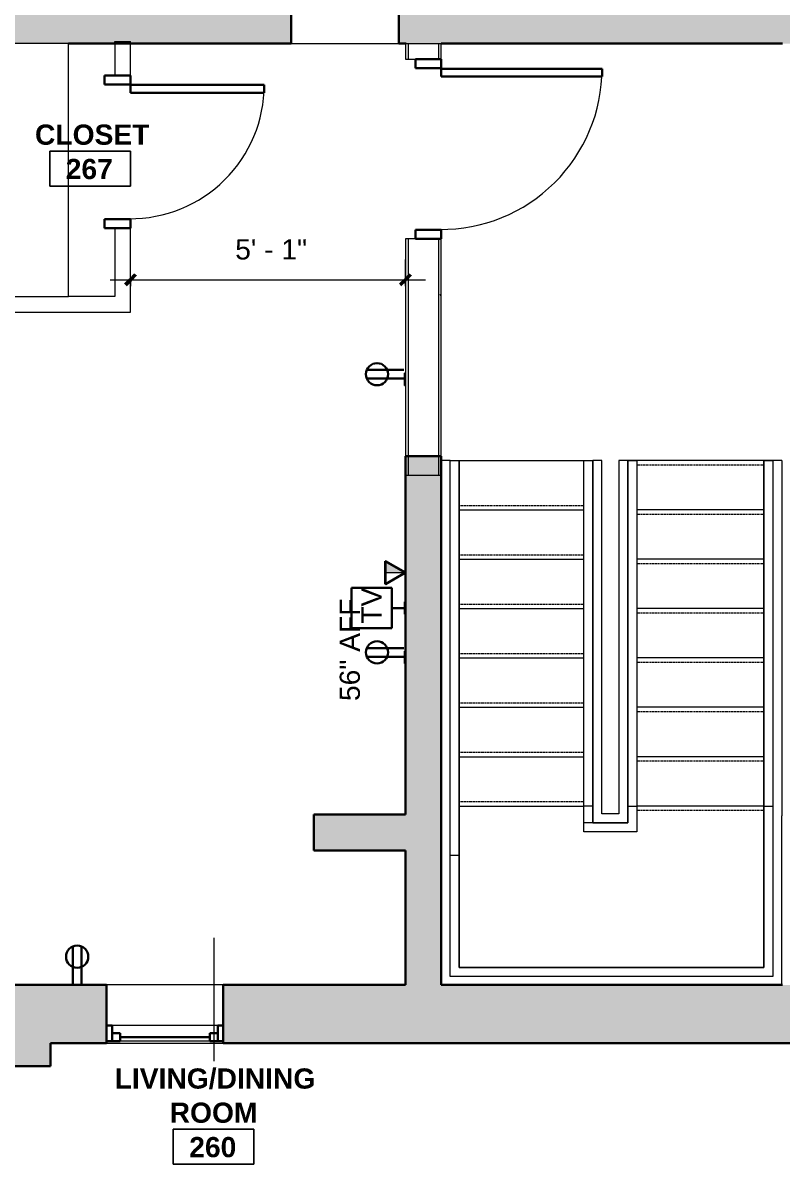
# Model space of a CAD drawing. Header units: inches. Extents: x -529 to 1015, y -2066 to -1239.
# Drawn here: x -279.7 to -110.6, y -1947.5 to -1693.1 of the extents above; entities that cross this region are included whole.
import ezdxf

# ---------------------------------------------------------------- set-up
doc = ezdxf.new("R2010")
doc.units = ezdxf.units.IN
doc.header["$MEASUREMENT"] = 0
doc.linetypes.add('Overhead 1_16_', pattern=[0.101562, 0.0625, -0.039062])
for name, color, linetype, lineweight in [('A-ANNO-DIMS', 211, 'Continuous', 9), ('A-ANNO-DIMS-48', 211, 'Continuous', 9), ('A-ANNO-NOTE', 131, 'Continuous', 9), ('A-AREA-IDEN', 2, 'Continuous', 9), ('A-DOOR', 31, 'Continuous', 18), ('A-DOOR-FRAM', 31, 'Continuous', 30), ('A-FLOR-HRAL', 11, 'Continuous', 9), ('A-GLAZ', 151, 'Continuous', 18), ('A-WALL', 113, 'Continuous', 18), ('A-WALL-PATT', 111, 'Continuous', 18), ('E-ELEC-FIXT', 91, 'Continuous', 9), ('I-WALL', 2, 'Continuous', 18), ('Q-CASE', 31, 'Continuous', 9), ('S-STRS', 31, 'Continuous', 18)]:
    doc.layers.add(name, color=color, linetype=linetype, lineweight=lineweight)
doc.styles.add('Swis721 Lt BT', font='swissl.ttf', dxfattribs={"height": 4.5})
doc.styles.add('Swis721 Lt BT_B', font='', dxfattribs={"height": 4.5})
doc.styles.get('Swis721 Lt BT_B').set_extended_font_data('Swis721 Lt BT', bold=True)
doc.dimstyles.new('OTJ_-_3_32__Linear__1_2__Tolerance', dxfattribs={"dimscale": 12, "dimtxt": 4.748918, "dimasz": 0.1875, "dimexe": 0.375, "dimexo": 0.25, "dimgap": 0.25, "dimtad": 1, "dimdec": 1, "dimrnd": 0.5, "dimzin": 3, "dimdsep": 46, "dimlunit": 4, "dimtxsty": 'Swis721 Lt BT', "dimblk1": 'OBLIQUE', "dimblk2": 'OBLIQUE', "dimsah": 1, "dimcen": 0.09, "dimdle": 0.375, "dimazin": 0, "dimtfac": 1, "dimtdec": 4, "dimtix": 1, "dimtmove": 0, "dimatfit": 3, "dimfxl": 1, "dimtvp": 1, "dimfrac": 2, "dimtolj": 1, "dimtzin": 0, "dimarcsym": 2})

# ---------------------------------------------------------------- blocks, each defined once
blk = doc.blocks.new('Top Rail Type - Top Rail_Internal_-5057285-2ND FLOOR - POWER _ SIGNAL')
at = {"layer": 'A-FLOR-HRAL'}
for p, q in [((-154.74, -1790.64), (-152.74, -1790.64)), ((-154.74, -1867.64), (-154.74, -1790.64)), ((-152.74, -1790.64), (-152.74, -1867.64)), ((-145, -1790.64), (-143, -1790.64)), ((-145, -1867.64), (-145, -1790.64)), ((-143, -1790.64), (-143, -1867.64)), ((-154.74, -1871.4), (-154.74, -1867.64)), ((-152.74, -1867.64), (-154.74, -1867.64)), ((-152.74, -1867.64), (-152.74, -1871.4)), ((-145, -1867.64), (-143, -1867.64)), ((-145, -1871.4), (-145, -1867.64)), ((-143, -1867.64), (-143, -1873.4)), ((-152.74, -1871.4), (-154.74, -1871.4)), ((-152.74, -1871.4), (-145, -1871.4)), ((-154.74, -1873.4), (-154.74, -1872.39)), ((-143, -1873.4), (-154.74, -1873.4))]:
    blk.add_line(p, q, dxfattribs=at)
blk = doc.blocks.new('Top Rail Type - Top Rail_Internal_-V1-2ND FLOOR - POWER _ SIGNAL')
at = {"layer": 'A-FLOR-HRAL'}
for p, q in [((-154.74, -1790.64), (-152.74, -1790.64)), ((-154.74, -1867.64), (-154.74, -1790.64)), ((-152.74, -1867.64), (-152.74, -1790.64)), ((-143, -1790.64), (-145, -1790.64)), ((-145, -1790.64), (-145, -1867.64)), ((-143, -1790.64), (-143, -1867.64)), ((-154.74, -1872.4), (-154.74, -1867.64)), ((-152.74, -1871.4), (-152.74, -1867.64)), ((-145, -1867.64), (-145, -1871.4)), ((-143, -1867.64), (-143, -1873.4)), ((-145, -1871.4), (-152.74, -1871.4)), ((-143, -1873.4), (-154.74, -1873.4))]:
    blk.add_line(p, q, dxfattribs=at)
blk = doc.blocks.new('Top Rail Type - Top Rail_Internal_-5057302-2ND FLOOR - POWER _ SIGNAL')
at = {"layer": 'A-FLOR-HRAL'}
for p, q in [((-184.53, -1790.64), (-182.53, -1790.64)), ((-184.53, -1867.64), (-184.53, -1790.64)), ((-182.53, -1790.64), (-182.53, -1867.64)), ((-114.68, -1790.64), (-112.68, -1790.64)), ((-114.68, -1867.64), (-114.68, -1790.64)), ((-112.68, -1790.64), (-112.68, -1867.64)), ((-184.53, -1878.64), (-184.53, -1867.64)), ((-182.53, -1867.64), (-182.53, -1878.64)), ((-114.68, -1867.64), (-112.68, -1867.64)), ((-114.68, -1903.64), (-114.68, -1867.64)), ((-112.68, -1867.64), (-112.68, -1905.64)), ((-184.53, -1905.64), (-184.53, -1878.64)), ((-182.53, -1878.64), (-184.53, -1878.64)), ((-182.53, -1878.64), (-182.53, -1903.64)), ((-182.53, -1903.64), (-114.68, -1903.64)), ((-112.68, -1905.64), (-184.53, -1905.64))]:
    blk.add_line(p, q, dxfattribs=at)
blk = doc.blocks.new('Top Rail Type - Top Rail_Internal_-V2-2ND FLOOR - POWER _ SIGNAL')
at = {"layer": 'A-FLOR-HRAL'}
for p, q in [((-184.53, -1790.64), (-182.53, -1790.64)), ((-184.53, -1878.64), (-184.53, -1790.64)), ((-182.53, -1878.64), (-182.53, -1790.64)), ((-112.68, -1790.64), (-114.68, -1790.64)), ((-114.68, -1790.64), (-114.68, -1867.64)), ((-112.68, -1790.64), (-112.68, -1867.64)), ((-114.68, -1867.64), (-114.68, -1903.64)), ((-112.68, -1867.64), (-112.68, -1905.64)), ((-184.53, -1905.64), (-184.53, -1878.64)), ((-182.53, -1903.64), (-182.53, -1878.64)), ((-114.68, -1903.64), (-182.53, -1903.64)), ((-112.68, -1905.64), (-184.53, -1905.64))]:
    blk.add_line(p, q, dxfattribs=at)
blk = doc.blocks.new('Window-Double-Hung - 26_ x 42_-5128332-2ND FLOOR - POWER _ SIGNAL')
at = {"layer": 'A-GLAZ', "color": 8, "lineweight": 30}
for p, q in [((-13, 6.5), (-13, -6.5)), ((-13, 6), (-10, 6)), ((-11.75, 6), (-11.75, 2.5)), ((-10, 6), (-10, 4.25)), ((-10, 5.125), (10, 5.125)), ((10, 6), (13, 6)), ((10, 6), (10, 4.25)), ((11.75, 6), (11.75, 2.5)), ((13, -6.5), (13, 6.5)), ((-11.75, 4.25), (-10, 4.25)), ((11.75, 4.25), (10, 4.25)), ((-13, 2.5), (-11.75, 2.5)), ((11.75, 2.5), (13, 2.5))]:
    blk.add_line(p, q, dxfattribs=at)
at = {"layer": 'A-GLAZ'}
for p, q in [((13, 6.5), (-13, 6.5)), ((-13, -6.5), (13, -6.5))]:
    blk.add_line(p, q, dxfattribs=at)
at = {"layer": 'A-GLAZ', "lineweight": 9}
for p, q in [((-10, 6), (10, 6)), ((-11.75, 2.5), (11.75, 2.5))]:
    blk.add_line(p, q, dxfattribs=at)
blk = doc.blocks.new('Single Flush - D1 2_6_ X 8_ - NOT FR-6102321-2ND FLOOR - POWER _ SIGNAL')
at = {"layer": 'A-DOOR', "lineweight": 30}
for p, q in [((13.15625, -1.75), (14.90625, -1.75)), ((13.15625, -31.5625), (13.15625, -1.75)), ((14.90625, -1.75), (14.90625, -31.5625)), ((14.90625, -31.5625), (13.15625, -31.5625))]:
    blk.add_line(p, q, dxfattribs=at)
at = {"layer": 'A-DOOR', "lineweight": 9}
blk.add_arc((14.90625, -1.75), 29.8125, 179.5, 270, dxfattribs=at)
at = {"layer": 'A-DOOR-FRAM'}
for p, q in [((-17, 4), (-17, -1.75)), ((-17, 4), (-15, 4)), ((-15, 4), (-15, -1.75)), ((15.000004, 4), (15.000004, -1.75)), ((15.000004, 4), (17.000004, 4)), ((17.000004, 4), (17.000004, -1.75)), ((-17, -1.75), (-15, -1.75)), ((15.000004, -1.75), (17.000004, -1.75))]:
    blk.add_line(p, q, dxfattribs=at)
blk = doc.blocks.new('PS - Power Device _Wall Base_ - Duplex-5611704-2ND FLOOR - POWER _ SIGNAL')
at = {"layer": 'E-ELEC-FIXT'}
for p, q in [((-194.72, -1835.91), (-194.72, -1833.16)), ((-194.53, -1833.16), (-194.72, -1833.16)), ((-194.72, -1835.91), (-194.53, -1835.91))]:
    blk.add_line(p, q, dxfattribs=at)
blk = doc.blocks.new('Single Flush - D1 3_ X 8_ - FR-6103358-2ND FLOOR - POWER _ SIGNAL')
at = {"layer": 'A-DOOR', "lineweight": 30}
for p, q in [((16.15625, -4), (17.90625, -4)), ((16.15625, -39.8125), (16.15625, -4)), ((17.90625, -4), (17.90625, -39.8125)), ((17.90625, -39.8125), (16.15625, -39.8125))]:
    blk.add_line(p, q, dxfattribs=at)
at = {"layer": 'A-DOOR', "lineweight": 9}
blk.add_arc((17.90625, -4), 35.8125, 179.5, 270, dxfattribs=at)
at = {"layer": 'A-DOOR-FRAM'}
for p, q in [((-20, 1.75), (-20, -4)), ((-20, 1.75), (-18, 1.75)), ((-18, 1.75), (-18, -4)), ((18.000004, 1.75), (18.000004, -4)), ((18.000004, 1.75), (20.000004, 1.75)), ((20.000004, 1.75), (20.000004, -4)), ((-20, -4), (-18, -4)), ((18.000004, -4), (20.000004, -4))]:
    blk.add_line(p, q, dxfattribs=at)
blk = doc.blocks.new('Window-Double-Hung - 24_ x 36_-5514896-2ND FLOOR - POWER _ SIGNAL')
at = {"layer": 'A-GLAZ', "color": 8, "lineweight": 30}
for p, q in [((-12, 6.5), (-12, -6.5)), ((-12, 6), (-9, 6)), ((-10.75, 6), (-10.75, 2.5)), ((-9, 6), (-9, 4.25)), ((-9, 5.125), (9, 5.125)), ((9, 6), (12, 6)), ((9, 6), (9, 4.25)), ((10.75, 6), (10.75, 2.5)), ((12, -6.5), (12, 6.5)), ((-10.75, 4.25), (-9, 4.25)), ((10.75, 4.25), (9, 4.25)), ((-12, 2.5), (-10.75, 2.5)), ((10.75, 2.5), (12, 2.5))]:
    blk.add_line(p, q, dxfattribs=at)
at = {"layer": 'A-GLAZ'}
for p, q in [((12, 6.5), (-12, 6.5)), ((-12, -6.5), (12, -6.5))]:
    blk.add_line(p, q, dxfattribs=at)
at = {"layer": 'A-GLAZ', "lineweight": 9}
for p, q in [((-9, 6), (9, 6)), ((-10.75, 2.5), (10.75, 2.5))]:
    blk.add_line(p, q, dxfattribs=at)
blk = doc.blocks.new('PS - Power Device _Wall Base_ - Duplex-4862727-2ND FLOOR - POWER _ SIGNAL')
at = {"layer": 'E-ELEC-FIXT'}
for p, q in [((-285.45, -1757.59), (-285.45, -1757.78)), ((-282.7, -1757.78), (-282.7, -1757.59)), ((-282.7, -1757.78), (-285.45, -1757.78))]:
    blk.add_line(p, q, dxfattribs=at)
blk = doc.blocks.new('PS - Junction Box _Wall Base_ - TV-4868771-2ND FLOOR - POWER _ SIGNAL')
at = {"layer": 'E-ELEC-FIXT'}
for p, q in [((-194.72, -1824.91), (-194.72, -1822.16)), ((-194.53, -1822.16), (-194.72, -1822.16)), ((-194.72, -1824.91), (-194.53, -1824.91))]:
    blk.add_line(p, q, dxfattribs=at)
blk = doc.blocks.new('CW Shelves _ Rails - Shelve Rail-5765288-2ND FLOOR - POWER _ SIGNAL')
at = {"layer": 'Q-CASE'}
for p, q in [((58.37, -2.36), (2, -2.36)), ((2, -2.36), (2, -16.14)), ((58.37, -16.14), (58.37, -2.36)), ((2, -16.14), (58.37, -16.14))]:
    blk.add_line(p, q, dxfattribs=at)
blk = doc.blocks.new('Room Tag - Room Name and Number-3379422-2ND FLOOR - POWER _ SIGNAL')
at = {"layer": 'A-AREA-IDEN'}
for p, q in [((-0.1881, -0.1636), (-0.1881, -0.0018)), ((-0.1881, -0.0018), (0.1869, -0.0018)), ((0.1869, -0.0018), (-0.1881, -0.0018)), ((-0.1881, -0.0018), (-0.1881, -0.1636)), ((0.1869, -0.0018), (0.1869, -0.1636)), ((0.1869, -0.1636), (0.1869, -0.0018)), ((0.1869, -0.1636), (-0.1881, -0.1636)), ((-0.1881, -0.1636), (0.1869, -0.1636))]:
    blk.add_line(p, q, dxfattribs=at)
blk = doc.blocks.new('DIMBLOCK2-2ND FLOOR - POWER _ SIGNAL')
at = {"layer": 'A-ANNO-DIMS-48'}
for p, q in [((-255.77, -1751.75), (-255.77, -1745.84)), ((-194.53, -1751.75), (-194.53, -1745.84)), ((-260.27, -1750.34), (-190.03, -1750.34)), ((-255.77, -1750.34), (-255.77, -1751.75)), ((-194.53, -1750.34), (-194.53, -1751.75))]:
    blk.add_line(p, q, dxfattribs=at)
at = {"layer": 'A-ANNO-DIMS-48', "lineweight": 50}
for p, q in [((-255.77, -1750.34), (-254.65, -1749.21)), ((-194.53, -1750.34), (-193.41, -1749.21)), ((-255.77, -1750.34), (-256.9, -1751.46)), ((-194.53, -1750.34), (-195.66, -1751.46))]:
    blk.add_line(p, q, dxfattribs=at)
at = {"layer": 'A-ANNO-DIMS-48', "color": 0, "insert": (-232.43, -1741.33), "char_height": 4.5, "width": 17.4579, "attachment_point": 1, "line_spacing_factor": 1.005062, "style": 'Swis721 Lt BT'}
blk.add_mtext('5\' - 1"', dxfattribs=at)
blk = doc.blocks.new('_Oblique')
at = {"color": 0, "linetype": 'ByBlock', "lineweight": -2}
blk.add_line((-0.5, -0.5), (0.5, 0.5), dxfattribs=at)

msp = doc.modelspace()

# ---------------------------------------------------------------- hatches: boundary and pattern name
at = {"layer": 'A-ANNO-NOTE'}
msp.add_hatch(color=256, dxfattribs=at).paths.add_polyline_path([(-194.5, -1815.62), (-198.96, -1813.04), (-198.96, -1815.62)], flags=0)
at = {"layer": 'A-WALL-PATT', "lineweight": 9}
h = msp.add_hatch(color=7, dxfattribs=at)
h.paths.add_polyline_path([(-194.53, -1697.72), (-194.36, -1697.72), (-194.36, -1684.72), (-195.95, -1684.72), (-195.95, -1697.72)], flags=0)
h.paths.add_polyline_path([(-219.95, -1697.72), (-219.95, -1684.72), (-295.32, -1684.72), (-295.32, -1697.72), (-236.79, -1697.72)], flags=0)
for points in [[(-186.53, -1697.72), (-186.36, -1697.72), (-186.36, -1684.72), (-194.36, -1684.72), (-194.36, -1697.72), (-187.16, -1697.72)], [(-186.53, -1907.52), (-186.53, -1789.65), (-194.53, -1789.65), (-194.53, -1907.52)], [(-194.53, -1877.53), (-194.53, -1869.53), (-214.9, -1869.53), (-214.9, -1877.53)], [(-273.58, -1925.58), (-273.58, -1907.52), (-284.58, -1907.52), (-284.58, -1925.58)]]:
    msp.add_hatch(color=7, dxfattribs=at).paths.add_polyline_path(points, flags=0)
h = msp.add_hatch(color=7, dxfattribs=at)
h.paths.add_polyline_path([(357.94, -1697.72), (357.94, -1684.72), (202.95, -1684.72), (202.95, -1697.72), (269.25, -1697.72)], flags=0)
h.paths.add_polyline_path([(126.01, -1697.72), (178.95, -1697.72), (178.95, -1684.72), (126.01, -1684.72), (126.01, -1696.25)], flags=0)
h.paths.add_polyline_path([(102.01, -1697.72), (102.01, -1684.72), (52.01, -1684.72), (52.01, -1697.72), (94.02, -1697.72)], flags=0)
h.paths.add_polyline_path([(-16.25, -1697.72), (28.01, -1697.72), (28.01, -1684.72), (-21.36, -1684.72), (-21.36, -1697.72)], flags=0)
h.paths.add_polyline_path([(-45.36, -1697.72), (-45.36, -1684.72), (-186.36, -1684.72), (-186.36, -1697.72), (-71.39, -1697.72)], flags=0)
h = msp.add_hatch(dxfattribs=at)
h.set_pattern_fill('FP_1', color=256, style=0, pattern_type=2)
h.set_pattern_definition([(0, (0, 0), (15.36, 3.84), [0.634, -10.886, 0.634, -10.886, -61.44]), (0, (0, 0), (15.36, 3.84), [-23.04, 0.634, -22.406, 0.634, -10.886, -26.88]), (0, (0, 0), (15.36, 3.84), [-57.6, 0.634, -7.046, 0.634, -18.566]), (120, (5.76, 1.92), (-11.0055376, 11.38215), [0.634, -10.886, 0.634, -10.886, -61.44]), (120, (5.76, 1.92), (-11.0055376, 11.38215), [-23.04, 0.634, -22.406, 0.634, -10.886, -26.88]), (120, (5.76, 1.92), (-11.0055376, 11.38215), [-57.6, 0.634, -7.046, 0.634, -18.566]), (240, (7.68, 9.6), (-4.3544624, -15.22215), [0.634, -10.886, 0.634, -10.886, -61.44]), (240, (7.68, 9.6), (-4.3544624, -15.22215), [-23.04, 0.634, -22.406, 0.634, -10.886, -26.88]), (240, (7.68, 9.6), (-4.3544624, -15.22215), [-57.6, 0.634, -7.046, 0.634, -18.566])])
h.paths.add_polyline_path([(-186.53, -1793.9), (-186.53, -1741.22), (-187.16, -1741.22), (-187.16, -1793.9)], flags=0)
h.paths.add_polyline_path([(-186.53, -1701.22), (-186.53, -1697.72), (-187.16, -1697.72), (-187.16, -1701.22)], flags=0)
h = msp.add_hatch(color=7, dxfattribs=at)
h.paths.add_polyline_path([(335.08, -1920.52), (335.08, -1914.91), (351.7, -1914.91), (351.7, -1907.52), (201.3, -1907.52), (201.3, -1920.52), (314.55, -1920.52)], flags=0)
h.paths.add_polyline_path([(180.3, -1920.52), (180.3, -1907.52), (97.05, -1907.52), (97.05, -1920.52), (133.05, -1920.52)], flags=0)
h.paths.add_polyline_path([(76.05, -1920.52), (76.05, -1907.52), (-16.81, -1907.52), (-16.81, -1920.52), (38.88, -1920.52)], flags=0)
h.paths.add_polyline_path([(-86.81, -1920.52), (-73.81, -1920.52), (-73.81, -1916.91), (-64.92, -1916.91), (-64.92, -1920.52), (-37.81, -1920.52), (-37.81, -1907.52), (-235.08, -1907.52), (-235.08, -1920.52), (-181.66, -1920.52)], flags=0)
h.paths.add_polyline_path([(-261.08, -1920.52), (-261.08, -1907.52), (-273.58, -1907.52), (-273.58, -1920.52)], flags=0)

# ---------------------------------------------------------------- linework, layer by layer
at = {"layer": 'A-ANNO-NOTE', "lineweight": 30}
for p, q in [((-194.86, -1770.45), (-203.12, -1770.45)), ((-194.86, -1772.36), (-203.12, -1772.36)), ((-194.86, -1772.36), (-203.12, -1772.36)), ((-194.53, -1815.64), (-199, -1813.06)), ((-199, -1818.22), (-199, -1813.06)), ((-194.5, -1815.62), (-198.96, -1813.04)), ((-198.96, -1818.2), (-198.96, -1813.04)), ((-194.53, -1815.64), (-199, -1818.22)), ((-194.5, -1815.62), (-198.96, -1818.2)), ((-194.53, -1814.14), (-194.53, -1817.14)), ((-197.53, -1819.03), (-206.53, -1819.03)), ((-206.53, -1819.03), (-206.53, -1828.03)), ((-197.53, -1828.03), (-197.53, -1819.03)), ((-194.53, -1823.53), (-197.53, -1823.53)), ((-194.53, -1822.03), (-194.53, -1825.03)), ((-206.53, -1828.03), (-197.53, -1828.03)), ((-194.86, -1832.45), (-203.12, -1832.45)), ((-194.86, -1834.36), (-203.12, -1834.36)), ((-194.86, -1834.36), (-203.12, -1834.36)), ((-268.6, -1907.2), (-268.6, -1898.93)), ((-268.6, -1907.2), (-268.6, -1898.93)), ((-266.69, -1907.2), (-266.69, -1898.93))]:
    msp.add_line(p, q, dxfattribs=at)
at = {"layer": 'A-ANNO-NOTE'}
for p, q in [((-194.5, -1815.62), (-198.96, -1813.04)), ((-198.96, -1813.04), (-198.96, -1815.62)), ((-198.96, -1815.62), (-194.5, -1815.62))]:
    msp.add_line(p, q, dxfattribs=at)
at = {"layer": 'A-ANNO-NOTE', "lineweight": 30}
for centre, radius in [((-200.84, -1771.4), 2.47), ((-200.84, -1833.4), 2.47), ((-267.64, -1901.21), 2.48)]:
    msp.add_circle(centre, radius, dxfattribs=at)
at = {"layer": 'A-AREA-IDEN'}
msp.add_line((-237.22, -1896.99), (-237.21, -1924.48), dxfattribs=at)
at = {"layer": 'A-WALL', "color": 8, "lineweight": 30}
for p, q in [((-269.54, -1697.72), (-219.95, -1697.72)), ((-195.95, -1697.72), (-194.36, -1697.72)), ((-186.53, -1697.72), (-110.51, -1697.72)), ((-261.08, -1907.52), (-284.58, -1907.52)), ((-194.53, -1907.52), (-235.08, -1907.52)), ((-110.51, -1907.52), (-186.53, -1907.52)), ((-273.58, -1920.52), (-261.08, -1920.52)), ((-273.58, -1925.58), (-273.58, -1920.52)), ((-235.08, -1920.52), (-86.81, -1920.52)), ((-316.08, -1925.58), (-273.58, -1925.58))]:
    msp.add_line(p, q, dxfattribs=at)
at = {"layer": 'A-WALL'}
for p, q in [((-259.27, -1697.72), (-259.27, -1697.22)), ((-255.77, -1697.72), (-255.77, -1697.22)), ((-193.91, -1697.72), (-193.91, -1701.22)), ((-187.16, -1697.72), (-187.16, -1701.22)), ((-193.91, -1741.22), (-193.91, -1793.9)), ((-187.16, -1741.22), (-187.16, -1793.9))]:
    msp.add_line(p, q, dxfattribs=at)
at = {"layer": 'A-WALL', "color": 55}
msp.add_line((-194.36, -1697.72), (-186.53, -1697.72), dxfattribs=at)
at = {"layer": 'I-WALL', "lineweight": 9}
msp.add_line((-259.27, -1697.22), (-255.77, -1697.22), dxfattribs=at)
at = {"layer": 'I-WALL'}
for p, q in [((-259.27, -1697.72), (-259.27, -1704.84)), ((-255.77, -1704.84), (-255.77, -1697.72)), ((-194.53, -1697.72), (-194.53, -1701.22)), ((-186.53, -1701.22), (-186.53, -1697.72)), ((-194.53, -1701.22), (-186.53, -1701.22)), ((-259.27, -1704.84), (-255.77, -1704.84)), ((-255.77, -1738.84), (-259.27, -1738.84)), ((-259.27, -1738.84), (-259.27, -1754.09)), ((-255.77, -1757.59), (-255.77, -1738.84)), ((-186.53, -1741.22), (-194.53, -1741.22)), ((-194.53, -1741.22), (-194.53, -1789.65)), ((-186.53, -1789.65), (-186.53, -1741.22)), ((-259.27, -1754.09), (-269.54, -1754.09)), ((-310.57, -1757.59), (-255.77, -1757.59)), ((-194.53, -1793.9), (-186.53, -1793.9))]:
    msp.add_line(p, q, dxfattribs=at)
at = {"layer": 'I-WALL', "color": 8, "lineweight": 30}
for p, q in [((-186.53, -1789.65), (-194.53, -1789.65)), ((-194.53, -1789.65), (-194.53, -1869.53)), ((-186.53, -1907.52), (-186.53, -1789.65)), ((-194.53, -1869.53), (-214.9, -1869.53)), ((-214.9, -1869.53), (-214.9, -1877.53)), ((-214.9, -1877.53), (-194.53, -1877.53)), ((-194.53, -1877.53), (-194.53, -1907.52))]:
    msp.add_line(p, q, dxfattribs=at)
at = {"layer": 'S-STRS', "lineweight": 9}
for p, q in [((-184.53, -1790.64), (-186.53, -1790.64)), ((-182.53, -1790.64), (-154.74, -1790.64)), ((-150.74, -1790.64), (-152.74, -1790.64)), ((-150.74, -1869.4), (-150.74, -1790.64)), ((-145, -1790.64), (-147, -1790.64)), ((-147, -1790.64), (-147, -1869.4)), ((-114.68, -1790.64), (-143, -1790.64)), ((-110.68, -1790.64), (-112.68, -1790.64)), ((-110.68, -1790.64), (-110.68, -1869.81)), ((-182.53, -1801.64), (-154.74, -1801.64)), ((-114.68, -1801.64), (-143, -1801.64)), ((-182.53, -1812.64), (-154.74, -1812.64)), ((-114.68, -1812.64), (-143, -1812.64)), ((-182.53, -1823.64), (-154.74, -1823.64)), ((-114.68, -1823.64), (-143, -1823.64)), ((-182.53, -1834.64), (-154.74, -1834.64)), ((-114.68, -1834.64), (-143, -1834.64)), ((-182.53, -1845.64), (-154.74, -1845.64)), ((-114.68, -1845.64), (-143, -1845.64)), ((-182.53, -1856.64), (-154.74, -1856.64)), ((-114.68, -1856.64), (-143, -1856.64)), ((-182.53, -1867.64), (-154.74, -1867.64)), ((-147, -1869.4), (-150.74, -1869.4)), ((-114.68, -1867.64), (-143, -1867.64)), ((-110.68, -1907.52), (-110.68, -1869.81))]:
    msp.add_line(p, q, dxfattribs=at)
at = {"layer": 'S-STRS', "linetype": 'Overhead 1_16_', "lineweight": 9}
for p, q in [((-114.68, -1791.64), (-143, -1791.64)), ((-182.53, -1800.64), (-154.74, -1800.64)), ((-114.68, -1802.64), (-143, -1802.64)), ((-182.53, -1811.64), (-154.74, -1811.64)), ((-114.68, -1813.64), (-143, -1813.64)), ((-182.53, -1822.64), (-154.74, -1822.64)), ((-114.68, -1824.64), (-143, -1824.64)), ((-182.53, -1833.64), (-154.74, -1833.64)), ((-114.68, -1835.64), (-143, -1835.64)), ((-182.53, -1844.64), (-154.74, -1844.64)), ((-114.68, -1846.64), (-143, -1846.64)), ((-182.53, -1855.64), (-154.74, -1855.64)), ((-114.68, -1857.64), (-143, -1857.64)), ((-182.53, -1866.64), (-154.74, -1866.64)), ((-114.68, -1868.64), (-143, -1868.64))]:
    msp.add_line(p, q, dxfattribs=at)

# ---------------------------------------------------------------- block references
at = {"layer": 'A-AREA-IDEN', "xscale": 47.99999999999997, "yscale": 47.99999999999997, "zscale": 47.99999999999997}
for p in [(-264.73, -1721.62), (-237.22, -1939.6)]:
    msp.add_blockref('Room Tag - Room Name and Number-3379422-2ND FLOOR - POWER _ SIGNAL', p, dxfattribs=at)
at = {"layer": 'A-DOOR', "rotation": 89.99999999999993}
for name, p in [('Single Flush - D1 3_ X 8_ - FR-6103358-2ND FLOOR - POWER _ SIGNAL', (-190.53, -1721.22)), ('Single Flush - D1 2_6_ X 8_ - NOT FR-6102321-2ND FLOOR - POWER _ SIGNAL', (-257.52, -1721.84))]:
    msp.add_blockref(name, p, dxfattribs=at)
at = {"layer": 'A-FLOR-HRAL'}
for name in ['Top Rail Type - Top Rail_Internal_-5057302-2ND FLOOR - POWER _ SIGNAL', 'Top Rail Type - Top Rail_Internal_-V2-2ND FLOOR - POWER _ SIGNAL', 'Top Rail Type - Top Rail_Internal_-5057285-2ND FLOOR - POWER _ SIGNAL', 'Top Rail Type - Top Rail_Internal_-V1-2ND FLOOR - POWER _ SIGNAL']:
    msp.add_blockref(name, (0, 0), dxfattribs=at)
at = {"layer": 'A-GLAZ'}
msp.add_blockref('Window-Double-Hung - 24_ x 36_-5514896-2ND FLOOR - POWER _ SIGNAL', (-207.95, -1691.22), dxfattribs=at)
at = {"layer": 'A-GLAZ', "rotation": 180}
msp.add_blockref('Window-Double-Hung - 26_ x 42_-5128332-2ND FLOOR - POWER _ SIGNAL', (-248.08, -1914.02), dxfattribs=at)
at = {"layer": 'E-ELEC-FIXT', "rotation": 270.0000000000001}
msp.add_blockref('PS - Power Device _Wall Base_ - Duplex-4862727-2ND FLOOR - POWER _ SIGNAL', (1563.06, -2056.61), dxfattribs=at)
at = {"layer": 'E-ELEC-FIXT'}
for name in ['PS - Junction Box _Wall Base_ - TV-4868771-2ND FLOOR - POWER _ SIGNAL', 'PS - Power Device _Wall Base_ - Duplex-5611704-2ND FLOOR - POWER _ SIGNAL']:
    msp.add_blockref(name, (0, 0), dxfattribs=at)
at = {"layer": 'Q-CASE', "rotation": 90.00000000000006}
msp.add_blockref('CW Shelves _ Rails - Shelve Rail-5765288-2ND FLOOR - POWER _ SIGNAL', (-285.69, -1756.09), dxfattribs=at)

# ---------------------------------------------------------------- texts
at = {"layer": 'A-ANNO-NOTE', "char_height": 4.5, "attachment_point": 1, "rotation": 90, "style": 'Swis721 Lt BT'}
for s, insert, width in [('TV', (-204.33, -1827.01), 8.484), ('56" AFF', (-209.16, -1844.24), 25.9065)]:
    msp.add_mtext(s, dxfattribs=dict(at, insert=insert, width=width))
at = {"layer": 'A-AREA-IDEN', "char_height": 4.5, "attachment_point": 1, "style": 'Swis721 Lt BT_B'}
for s, insert, width in [('CLOSET', (-277.03, -1715.76), 29.694), ('267', (-270.18, -1723.42), 12.726), ('LIVING/DINING', (-259.28, -1926.11), 53.328), ('ROOM', (-247.03, -1933.73), 23.7855), ('260', (-242.67, -1941.4), 12.726)]:
    msp.add_mtext(s, dxfattribs=dict(at, insert=insert, width=width))

# ---------------------------------------------------------------- dimensions: what is measured, and where the dimension line sits
at = {"layer": 'A-ANNO-DIMS'}
dim = msp.add_linear_dim(base=(-194.53, -1750.34), p1=(-255.77, -1748.75), p2=(-194.53, -1748.75), dimstyle='OTJ_-_3_32__Linear__1_2__Tolerance', override={"dimpost": '<>', "dimfxl": 61.241061}, dxfattribs=at)
dim.commit()
dim.dimension.update_dxf_attribs({"geometry": 'DIMBLOCK2-2ND FLOOR - POWER _ SIGNAL', "text_midpoint": (-225.15, -1745.03)})

doc.saveas('drawing.dxf')
